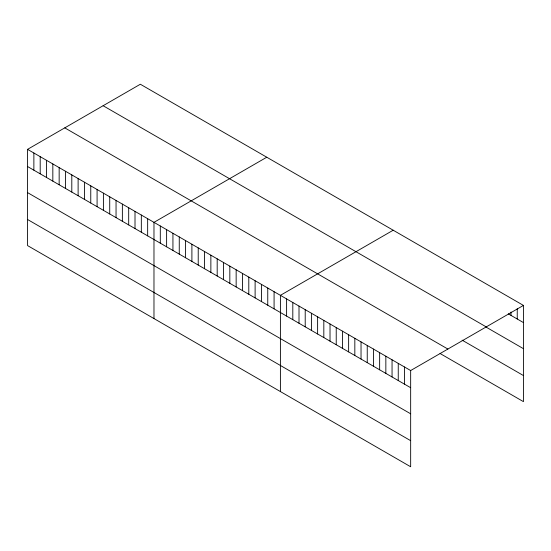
<?xml version="1.0" encoding="UTF-8"?>
<svg xmlns="http://www.w3.org/2000/svg" width="551" height="551" viewBox="0 0 551 551"><rect width="100%" height="100%" fill="white"/><g stroke="black" fill="none" stroke-linecap="round" stroke-linejoin="round"><path stroke-width="0.83" d="M27.55 149.355L410.66 370.541L410.66 466.766L27.55 245.581L27.55 149.355L140.34 84.234L523.45 305.419L523.45 401.645L440.056 353.501M266.767 157.228L153.977 222.349L153.977 318.568M393.194 230.222L280.404 295.336L280.404 391.561M410.66 370.541L523.45 305.419M508.291 313.836L523.45 322.59M103.12 105.723L486.23 326.908M486.237 327.191L523.45 348.68M462.11 340.146L523.45 375.555M64.77 127.866L447.88 349.052M27.55 166.526L410.66 387.711M27.55 192.616L410.66 413.801M27.55 219.491L410.66 440.676M517.244 308.705L517.244 319.008M511.046 311.997L511.046 315.427M404.455 366.959L404.455 384.13M398.249 363.378L398.249 380.548M392.05 359.796L392.05 376.967M385.845 356.215L385.845 373.385M379.646 352.633L379.646 369.804M373.44 349.052L373.44 366.222M367.242 345.477L367.242 362.641M361.036 341.895L361.036 359.059M354.83 338.314L354.83 355.478M348.631 334.732L348.631 351.896M342.426 331.151L342.426 348.322M336.227 327.57L336.227 344.74M330.021 323.988L330.021 341.159M323.823 320.406L323.823 337.577M317.617 316.825L317.617 333.996M311.411 313.243L311.411 330.414M305.213 309.662L305.213 326.833M299.007 306.08L299.007 323.251M292.808 302.499L292.808 319.67M286.603 298.917L286.603 316.088M274.081 291.693L274.081 308.856M267.758 288.042L267.758 305.206M261.436 284.392L261.436 301.555M255.113 280.741L255.113 297.912M248.797 277.091L248.797 294.262M242.474 273.441L242.474 290.611M236.152 269.79L236.152 286.961M229.829 266.14L229.829 283.31M223.506 262.49L223.506 279.66M217.19 258.846L217.19 276.01M210.868 255.196L210.868 272.359M204.545 251.545L204.545 268.716M198.222 247.895L198.222 265.065M191.9 244.245L191.9 261.415M185.584 240.594L185.584 257.765M179.261 236.944L179.261 254.114M172.938 233.293L172.938 250.464M166.616 229.65L166.616 246.814M160.3 226L160.3 243.163M147.654 218.699L147.654 235.869M141.331 215.048L141.331 232.219M135.009 211.398L135.009 228.569M128.693 207.748L128.693 224.918M122.37 204.097L122.37 221.268M116.047 200.454L116.047 217.617M109.725 196.803L109.725 213.967M103.402 193.153L103.402 210.317M97.086 189.503L97.086 206.673M90.763 185.852L90.763 203.023M84.441 182.202L84.441 199.372M78.118 178.552L78.118 195.722M71.802 174.901L71.802 192.072M65.479 171.251L65.479 188.421M59.157 167.607L59.157 184.771M52.834 163.957L52.834 181.121M46.511 160.307L46.511 177.477M40.195 156.656L40.195 173.827M33.873 153.006L33.873 170.176"/></g></svg>
